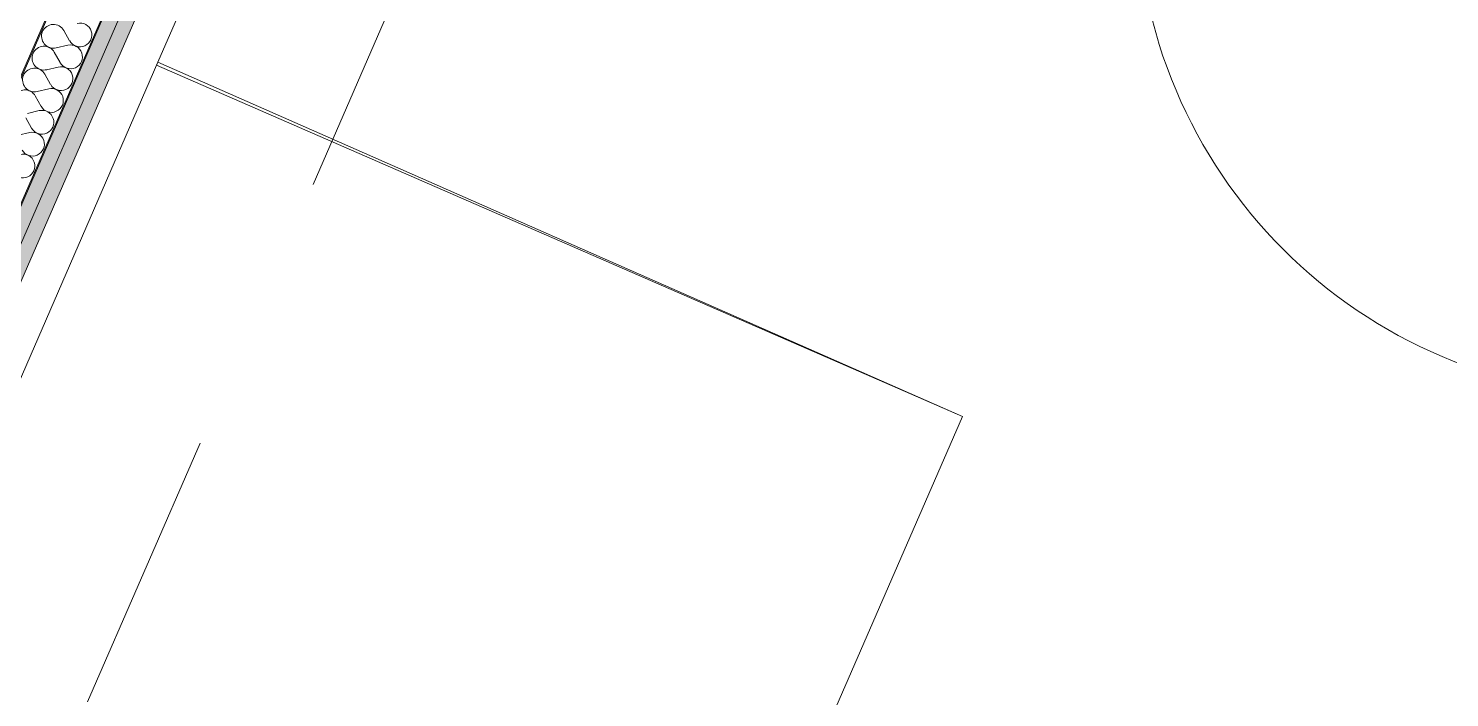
# Model space of a CAD drawing. Header units: millimetres. Extents: x -89663 to 74273, y -103666 to 18539.
# Drawn here: x -23187 to -21765, y -33627 to -32958 of the extents above; entities that cross this region are included whole.
import ezdxf
from ezdxf.enums import TextEntityAlignment as Align

# ---------------------------------------------------------------- set-up
doc = ezdxf.new("R2010")
doc.units = ezdxf.units.MM
doc.header["$MEASUREMENT"] = 0
doc.linetypes.add('Dashed', pattern=[564.444447, 282.222223, -282.222223])
for name, color, linetype in [('A-95-MC_Marker_Section_P2.Marker', 7, 'Continuous'), ('New_A-05-M_Gross_Int_Circulation', 7, 'Continuous'), ('New_A-15-MG_Structural_Grid_Phase_2', 7, 'Continuous'), ('New_A-25-M_Wall_Int', 7, 'Continuous')]:
    doc.layers.add(name, color=color, linetype=linetype)
for name, color, linetype, lineweight in [('A-95-MC_Marker_Section_P2.Marker_Pen_No__1', 7, 'Continuous', 13), ('New_A-25-M_Wall_Int_Pen_No__1', 7, 'Continuous', 13), ('New_ArchiCAD Zone Stamps_Pen_No__6', 7, 'Continuous', 35)]:
    doc.layers.add(name, color=color, linetype=linetype, lineweight=lineweight)
for name, color, linetype, lineweight, true_color in [('New_A-05-M_Gross_Int_Circulation_Pen_No__74', 7, 'Continuous', 20, 0x606060), ('New_A-15-MG_Structural_Grid_Phase_2_Pen_No__222', 7, 'Continuous', 13, 0x65af33), ('New_A-25-M_Wall_Int_Pen_No__107', 7, 'Continuous', 15, 0xa6a6a6)]:
    doc.layers.add(name, color=color, linetype=linetype, lineweight=lineweight, true_color=true_color)
doc.styles.add('GENERATED_STYLE_1', font='')
doc.styles.add('GENERATED_STYLE_3', font='')
doc.styles.add('GENERATED_STYLE_4', font='')
doc.styles.get('GENERATED_STYLE_1').set_extended_font_data('Arial', bold=True)
doc.styles.get('GENERATED_STYLE_3').set_extended_font_data('Arial')
doc.styles.get('GENERATED_STYLE_4').set_extended_font_data('Swis721 BT')

# ---------------------------------------------------------------- blocks, each defined once
blk = doc.blocks.new('catering seating and servery_INB 0113_1_1', base_point=(-33684.2, -45971.9))
at = {"layer": 'New_A-05-M_Gross_Int_Circulation_Pen_No__74', "linetype": 'Continuous'}
for p, q in [((-23057.6, -32992), (-23679.7, -34422.3)), ((-22252.7, -33346.2), (-23057.6, -32992)), ((-29640.5, -50330.2), (-22252.7, -33346.2))]:
    blk.add_line(p, q, dxfattribs=at)
at = {"layer": 'New_ArchiCAD Zone Stamps_Pen_No__6'}
for tag, height, style, p in [('ROOM_NAME', 250, 'GENERATED_STYLE_1', (-35356, -44046.5)), ('zoneNameLine2', 250, 'GENERATED_STYLE_1', (-35544.4, -44478.6)), ('ROOM_NUMBER', 200, 'GENERATED_STYLE_3', (-35732.8, -44899.3)), ('measuredAreaCode', 200, 'GENERATED_STYLE_3', (-35889.9, -45259.4)), ('DUMMY_649', 200, 'GENERATED_STYLE_3', (-35582.5, -45393.5)), ('DUMMY_650', 200, 'GENERATED_STYLE_3', (-34953.3, -45667.8)), ('DUMMY_651', 133.3, 'GENERATED_STYLE_3', (-34674, -45774.4))]:
    blk.add_attdef(tag, text='', height=height, rotation=336.4404, dxfattribs=dict(at, style=style)).set_placement(p, align=Align.TOP_LEFT)
blk = doc.blocks.new('Atrium South_INB 0152_2_1', base_point=(-20962.3, -37996.4))
at = {"layer": 'New_A-05-M_Gross_Int_Circulation_Pen_No__74', "linetype": 'Continuous'}
for p, q in [((-22626.2, -32002.8), (-23058.9, -32995)), ((-23058.9, -32995), (-22252.7, -33346.2)), ((-22252.7, -33346.2), (-25622.1, -41081.1))]:
    blk.add_line(p, q, dxfattribs=at)
at = {"layer": 'New_ArchiCAD Zone Stamps_Pen_No__6'}
for tag, height, style, p in [('ROOM_NAME', 250, 'GENERATED_STYLE_1', (-21498.1, -36566.4)), ('zoneNameLine2', 250, 'GENERATED_STYLE_1', (-21686.5, -36998.5)), ('ROOM_NUMBER', 200, 'GENERATED_STYLE_3', (-21875, -37419.2)), ('measuredAreaCode', 200, 'GENERATED_STYLE_3', (-22032, -37779.3)), ('DUMMY_649', 200, 'GENERATED_STYLE_3', (-21724.6, -37913.3)), ('DUMMY_650', 200, 'GENERATED_STYLE_3', (-21095.4, -38187.7)), ('DUMMY_651', 133.3, 'GENERATED_STYLE_3', (-20816.1, -38294.2))]:
    blk.add_attdef(tag, text='', height=height, rotation=336.4404, dxfattribs=dict(at, style=style)).set_placement(p, align=Align.TOP_LEFT)
blk = doc.blocks.new('*X487')
at = {"layer": 'New_A-25-M_Wall_Int_Pen_No__107', "linetype": 'Continuous'}
for p, q in [((-23145.7, -32970.7), (-23151.5, -32960.3)), ((-23147.6, -32975.1), (-23159.2, -32977.8)), ((-23155.2, -32992.5), (-23161.1, -32982.2)), ((-23164.7, -33014.4), (-23170.6, -33004)), ((-23157.1, -32996.9), (-23168.7, -32999.6)), ((-23166.6, -33018.7), (-23178.2, -33021.5)), ((-23174.2, -33036.2), (-23180.1, -33025.8)), ((-23183.7, -33058), (-23189.6, -33047.6)), ((-23176.1, -33040.5), (-23187.7, -33043.3)), ((-23185.6, -33062.4), (-23197.2, -33065.1))]:
    blk.add_line(p, q, dxfattribs=at)
for centre, start, end in [((-23161.9, -32966.2), 156.4404, 283.3103), ((-23161.9, -32966.2), 29.5705, 156.4404), ((-23135.3, -32964.8), 209.5705, 103.3103), ((-23171.4, -32988), 29.5705, 156.4404), ((-23144.8, -32986.7), 209.5705, 103.3103), ((-23171.4, -32988), 156.4404, 283.3103), ((-23180.9, -33009.9), 156.4404, 283.3103), ((-23180.9, -33009.9), 29.5705, 156.4404), ((-23154.3, -33008.5), 209.5705, 103.3103), ((-23190.4, -33031.7), 29.5705, 156.4404), ((-23163.9, -33030.3), 209.5705, 103.3103), ((-23173.4, -33052.1), 209.5705, 103.3103), ((-23182.9, -33074), 209.5705, 103.3103), ((-23192.4, -33095.8), 209.5705, 103.3103)]:
    blk.add_arc(centre, 11.9, start, end, dxfattribs=at)
blk = doc.blocks.new('Wall_102_1', base_point=(-22755.6, -31999.1))
at = {"layer": 'New_A-25-M_Wall_Int_Pen_No__107', "linetype": 'Continuous'}
for points in [[(-23700.8, -34371.9), (-22664, -31994.4), (-22683.8, -32002.1), (-23708.5, -34352.2)], [(-23708.5, -34352.2), (-22683.8, -32002.1), (-22703.5, -32009.9), (-23716.3, -34332.4)]]:
    blk.add_hatch(color=256, dxfattribs=at).paths.add_polyline_path(points)
at = {"layer": 'New_A-25-M_Wall_Int_Pen_No__107', "linetype": 'Continuous', "lineweight": 0, "true_color": 0x535353}
for points in [[(-23716.3, -34332.4), (-22703.5, -32009.9), (-22704.8, -32010.4), (-23716.8, -34331.1)], [(-23742.6, -34265.3), (-22770.6, -32036.2), (-22772, -32036.7), (-23743.2, -34264)]]:
    blk.add_hatch(color=251, dxfattribs=at).paths.add_polyline_path(points)
at = {"layer": 'New_A-25-M_Wall_Int_Pen_No__1', "linetype": 'Continuous'}
for p, q in [((-23716.8, -34331.1), (-22704.8, -32010.4)), ((-23716.3, -34332.4), (-22703.5, -32009.9)), ((-23708.5, -34352.2), (-22683.8, -32002.1)), ((-23742.6, -34265.3), (-22770.6, -32036.2))]:
    blk.add_line(p, q, dxfattribs=at)
at = {"layer": 'New_A-25-M_Wall_Int_Pen_No__1', "linetype": 'Continuous', "flags": 128}
for points in [[(-23700.8, -34371.9), (-22664, -31994.4)], [(-22772, -32036.7), (-23743.2, -34264)]]:
    blk.add_lwpolyline(points, dxfattribs=at)
at = {"layer": 'New_A-25-M_Wall_Int', "color": 250, "lineweight": 50, "true_color": 0x2a2a2a}
blk.add_blockref('*X487', (0, 0), dxfattribs=at)
blk = doc.blocks.new('Standard grid marker_37')
at = {"layer": 'New_A-15-MG_Structural_Grid_Phase_2_Pen_No__222', "linetype": 'Continuous'}
blk.add_circle((-500, 0), 500, dxfattribs=at)
at = {"layer": 'New_A-15-MG_Structural_Grid_Phase_2_Pen_No__222', "style": 'GENERATED_STYLE_4'}
for tag, p in [('AC_MarkerText_1_0', (-500, 43.4)), ('AC_MarkerText_1_1', (12480.1, 43.4))]:
    blk.add_attdef(tag, text='', height=350, rotation=180, dxfattribs=at).set_placement(p, align=Align.MIDDLE_CENTER)
blk = doc.blocks.new('Cutting Plane_6_1', base_point=(-15692.4, -10945.9))
at = {"layer": 'A-95-MC_Marker_Section_P2.Marker_Pen_No__1', "linetype": 'Dashed'}
blk.add_line((-20307.7, -27164.2), (-38549.4, -68998.4), dxfattribs=at)

msp = doc.modelspace()

# ---------------------------------------------------------------- block references
at = {"layer": 'A-95-MC_Marker_Section_P2.Marker'}
msp.add_blockref('Cutting Plane_6_1', (-15692.4, -10945.9), dxfattribs=at)
at = {"layer": 'New_A-05-M_Gross_Int_Circulation', "linetype": 'Continuous'}
for name, p in [('Atrium South_INB 0152_2_1', (-20962.3, -37996.4)), ('catering seating and servery_INB 0113_1_1', (-33684.2, -45971.9))]:
    msp.add_blockref(name, p, dxfattribs=at)
at = {"layer": 'New_A-15-MG_Structural_Grid_Phase_2', "color": 8, "linetype": 'Continuous', "lineweight": 15, "zscale": 1000, "rotation": 156.4404115839929}
msp.add_blockref('Standard grid marker_37', (-22036.6, -32625.7), dxfattribs=at)
at = {"layer": 'New_A-25-M_Wall_Int', "color": 250, "lineweight": 50, "true_color": 0x2a2a2a}
msp.add_blockref('Wall_102_1', (-22755.6, -31999.1), dxfattribs=at)

doc.saveas('drawing.dxf')
